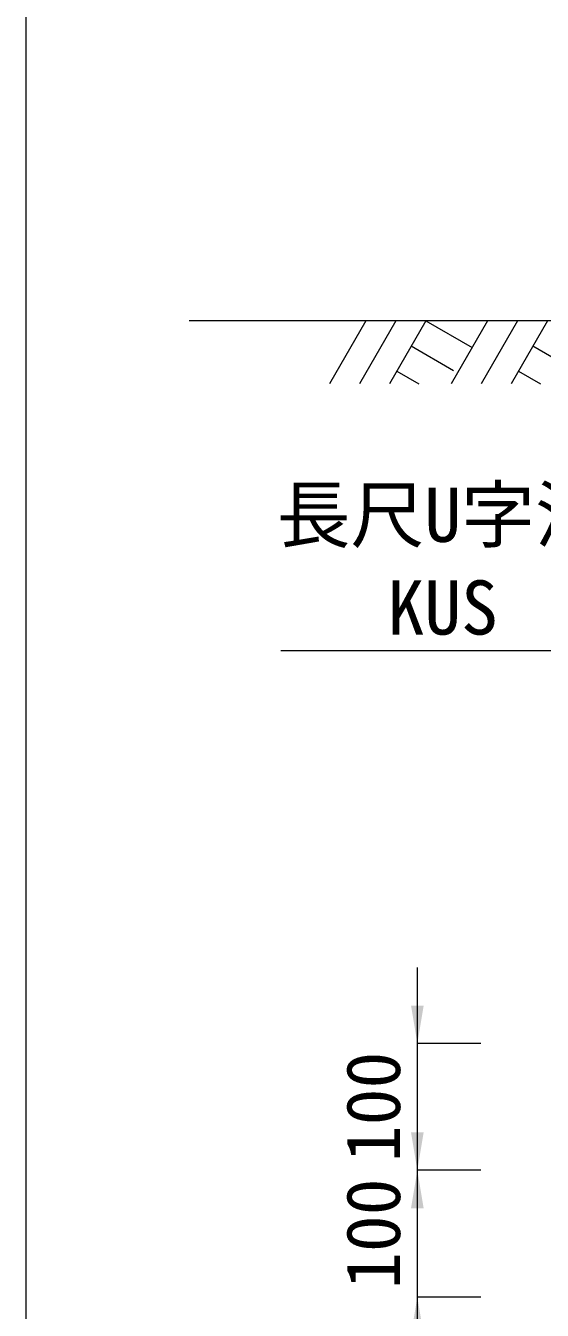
# Model space of a CAD drawing. Units: millimetres at full size, sheet at 1:40. Extents: x 206103 to 244503, y 883348 to 903496.
# Drawn here: x 221303 to 221711, y 897238 to 898251 of the extents above; entities that cross this region are included whole.
import ezdxf
from ezdxf.enums import TextEntityAlignment as Align

# ---------------------------------------------------------------- set-up
doc = ezdxf.new("R2010")
doc.units = ezdxf.units.MM
doc.header["$LTSCALE"] = 40
for name, color, linetype, lineweight in [('0_2', 7, 'Continuous', 20), ('図枠', 5, 'Continuous', 13), ('寸法線', 7, 'Continuous', 13), ('引出線', 4, 'Continuous', 13), ('ﾊｯﾁﾝｸﾞ', 7, 'Continuous', 5)]:
    doc.layers.add(name, color=color, linetype=linetype, lineweight=lineweight)
doc.styles.add('ＭＳ ゴシック', font='')
doc.styles.get('ＭＳ ゴシック').set_extended_font_data('MS Gothic')

# ---------------------------------------------------------------- blocks, each defined once
blk = doc.blocks.new('filled_arrow')
at = {"color": 0, "linetype": 'Continuous', "lineweight": -2}
blk.add_solid([(7.5, 1.25), (0, 0), (7.5, -1.25)], dxfattribs=at)

msp = doc.modelspace()

# ---------------------------------------------------------------- linework, layer by layer
at = {"layer": '0_2'}
msp.add_line((221832.16, 898018.33), (221432.16, 898018.33), dxfattribs=at)
at = {"layer": '図枠'}
msp.add_line((221303.21, 903148.33), (221303.21, 883448.33), dxfattribs=at)
at = {"layer": '寸法線'}
for p, q in [((221612.21, 897288.33), (221612.21, 897508.33)), ((221662.21, 897448.33), (221612.21, 897448.33)), ((221612.21, 897188.33), (221612.21, 897408.33)), ((221662.21, 897348.33), (221612.21, 897348.33)), ((221662.21, 897348.33), (221612.21, 897348.33)), ((221662.21, 897248.33), (221612.21, 897248.33))]:
    msp.add_line(p, q, dxfattribs=at)
at = {"layer": '引出線'}
msp.add_lwpolyline([(221905.46, 897654.53), (221785.25, 897757.99), (221504.41, 897757.99)], dxfattribs=at)
at = {"layer": 'ﾊｯﾁﾝｸﾞ', "lineweight": 9}
for p, q in [((221571.6, 898018.33), (221542.95, 897968.71)), ((221595.22, 898018.33), (221566.57, 897968.71)), ((221618.84, 898018.33), (221590.19, 897968.71)), ((221618.84, 898018.33), (221655.41, 897997.22)), ((221667.6, 898018.33), (221638.95, 897968.71)), ((221691.22, 898018.33), (221662.57, 897968.71)), ((221714.84, 898018.33), (221686.19, 897968.71)), ((221607.42, 897998.55), (221640.83, 897979.26)), ((221703.42, 897998.55), (221736.83, 897979.26)), ((221596, 897978.76), (221613.41, 897968.71)), ((221691.99, 897978.76), (221709.41, 897968.71))]:
    msp.add_line(p, q, dxfattribs=at)

# ---------------------------------------------------------------- block references
at = {"layer": '寸法線', "xscale": 4, "yscale": 4}
for p, rotation in [((221612.21, 897448.33), 90), ((221612.21, 897348.33), 90), ((221612.21, 897348.33), 270), ((221612.21, 897248.33), 270)]:
    msp.add_blockref('filled_arrow', p, dxfattribs=dict(at, rotation=rotation))

# ---------------------------------------------------------------- texts
at = {"layer": '寸法線', "style": 'ＭＳ ゴシック'}
for p in [(221577.21, 897398.33), (221577.21, 897298.33)]:
    msp.add_text('100', height=42.72, rotation=90, dxfattribs=at).set_placement(p, align=Align.MIDDLE_CENTER)
at = {"layer": '引出線', "style": 'ＭＳ ゴシック'}
for s, p in [('長尺U字溝', (221501.21, 897831.23)), ('KUS', (221588.62, 897758.1))]:
    msp.add_text(s, height=42.72, dxfattribs=at).set_placement(p, align=Align.BOTTOM_LEFT)

doc.saveas('drawing.dxf')
